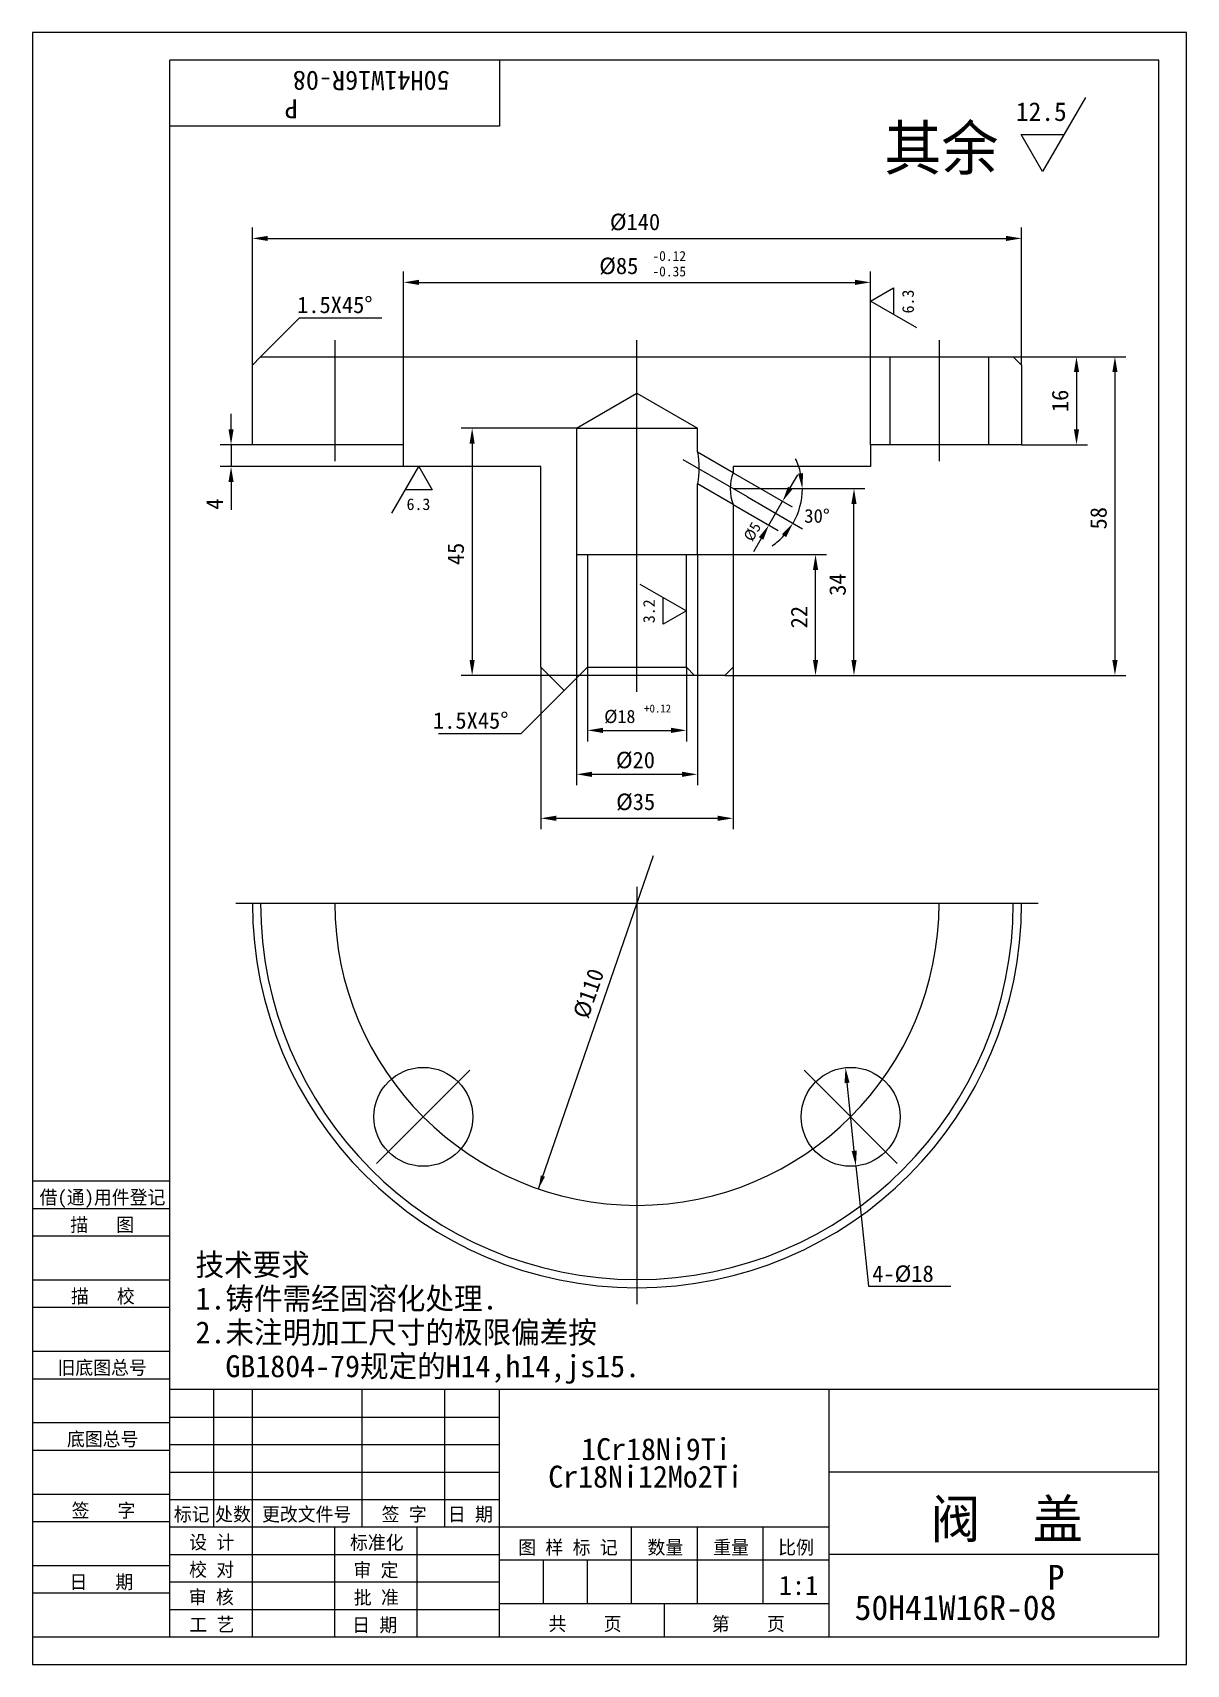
# Model space of a CAD drawing. Header units: metres. Extents: x 0 to 210, y 0 to 297.
import ezdxf

# ---------------------------------------------------------------- set-up
doc = ezdxf.new("R2010")
doc.units = ezdxf.units.M
for name, color, linetype in [('C', 6, 'Continuous'), ('D', 1, 'Continuous'), ('FL', 5, 'Continuous'), ('T', 7, 'Continuous'), ('TL', 4, 'Continuous')]:
    doc.layers.add(name, color=color, linetype=linetype)

# ---------------------------------------------------------------- blocks, each defined once
blk = doc.blocks.new('TUKUN4')
at = {"layer": 'FL'}
for p, q in [((0, 297), (0, 0)), ((210, 297), (0, 297)), ((210, 0), (210, 297)), ((0, 78), (25, 78)), ((0, 70), (25, 70)), ((0, 65), (25, 65)), ((0, 57), (25, 57)), ((0, 52), (25, 52)), ((33, 25), (33, 50)), ((40, 5), (40, 50)), ((60, 25), (60, 50)), ((75, 25), (75, 50)), ((25, 45), (85, 45)), ((0, 44), (25, 44)), ((0, 39), (25, 39)), ((25, 40), (85, 40)), ((25, 35), (85, 35)), ((0, 31), (25, 31)), ((25, 30), (85, 30)), ((0, 26), (25, 26)), ((70, 5), (70, 25)), ((0, 18), (25, 18)), ((25, 20), (85, 20)), ((25, 15), (85, 15)), ((0, 13), (25, 13)), ((25, 10), (85, 10)), ((0, 0), (210, 0))]:
    blk.add_line(p, q, dxfattribs=at)
at = {"layer": 'TL'}
for p, q in [((25, 5), (25, 292)), ((205, 292), (25, 292)), ((85, 292), (85, 280)), ((205, 5), (205, 292)), ((85, 280), (25, 280)), ((0, 88), (25, 88)), ((0, 83), (25, 83)), ((205, 50), (25, 50)), ((85, 5), (85, 50)), ((145, 5), (145, 50)), ((205, 35), (145, 35)), ((145, 25), (25, 25)), ((55, 5), (55, 25)), ((109, 11), (109, 25)), ((121, 11), (121, 25)), ((133, 11), (133, 25)), ((85, 19), (145, 19)), ((93, 11), (93, 19)), ((101, 11), (101, 19)), ((205, 20), (145, 20)), ((145, 11), (85, 11)), ((115, 5), (115, 11)), ((0, 5), (205, 5))]:
    blk.add_line(p, q, dxfattribs=at)
at = {"layer": 'T'}
for s, p in [('借(通)用件登记', (1.26, 83.76)), ('描   图', (6.86, 78.76)), ('描   校', (6.98, 65.76)), ('旧底图总号', (4.52, 52.76)), ('底图总号', (6.25, 39.76)), ('签   字', (7.1, 26.76)), ('标记', (25.71, 26.07)), ('处数', (33.22, 26.07)), ('更改文件号', (41.75, 26.07)), ('签 字', (63.53, 26.07)), ('日 期', (75.57, 26.07)), ('设 计', (28.5, 20.99)), ('标准化', (57.77, 20.93)), ('图 样 标 记', (88.4, 20.04)), ('数量', (111.92, 20.04)), ('重量', (123.88, 20.04)), ('比例', (135.7, 20.04)), ('校 对', (28.48, 15.99)), ('审 定', (58.39, 15.93)), ('日   期', (6.72, 13.76)), ('审 核', (28.41, 10.99)), ('批 准', (58.46, 10.93)), ('共    页', (93.91, 6.13)), ('第    页', (123.62, 6.13)), ('工 艺', (28.52, 5.99)), ('日 期', (58.18, 5.93))]:
    blk.add_text(s, height=2.5, dxfattribs=at).set_placement(p)

msp = doc.modelspace()

# ---------------------------------------------------------------- linework, layer by layer
at = {"layer": 'C'}
for p, q in [((55, 241), (55, 219)), ((110, 177), (110, 241)), ((165, 241), (165, 219)), ((130.1, 212.5), (118.4, 219.25)), ((110, 141.55), (110, 65.55)), ((37, 138.55), (183, 138.55)), ((79.59, 108.14), (62.62, 91.17)), ((140.41, 108.14), (157.38, 91.17))]:
    msp.add_line(p, q, dxfattribs=at)
msp.add_lwpolyline([(55, 138.55, 1), (165, 138.55, 1)], format="xyb", dxfattribs=at)
at = {"layer": 'D'}
for p, q in [((191.63, 285.22), (183.83, 271.7)), ((179.92, 278.46), (187.73, 278.46)), ((183.83, 271.7), (179.92, 278.46)), ((40, 236.5), (40, 261.55)), ((180, 236.5), (180, 261.55)), ((42.8, 259.55), (177.2, 259.55)), ((67.5, 222), (67.5, 253.55)), ((152.5, 222), (152.5, 253.55)), ((70.3, 251.55), (149.7, 251.55)), ((152.5, 248.12), (156.72, 250.56)), ((156.72, 250.56), (156.72, 245.68)), ((160.95, 243.24), (152.5, 248.12)), ((41.5, 238), (48.57, 245.07)), ((48.57, 245.07), (63.57, 245.07)), ((178.5, 238), (199, 238)), ((180, 238), (192, 238)), ((190, 235.2), (190, 224.8)), ((197, 235.2), (197, 182.8)), ((36.12, 224.8), (36.12, 227.6)), ((99, 225), (78, 225)), ((40, 222), (34.12, 222)), ((36.12, 222), (36.12, 218)), ((80, 222.2), (80, 182.8)), ((180, 222), (192, 222)), ((67.5, 218), (34.12, 218)), ((65.41, 209.55), (70.29, 218)), ((70.29, 218), (72.73, 213.78)), ((127.5, 216.89), (138.23, 210.69)), ((36.12, 215.2), (36.12, 212.4)), ((127.5, 214), (151.5, 214)), ((137.9, 214.12), (139.3, 216.54)), ((36.12, 212.4), (36.12, 210.17)), ((72.73, 213.78), (67.85, 213.78)), ((127.5, 211.11), (135.73, 206.36)), ((130.1, 212.5), (140.14, 206.7)), ((134, 207.36), (136.5, 211.69)), ((149.5, 182.8), (149.5, 211.2)), ((132.6, 204.94), (131.2, 202.51)), ((99, 202), (99, 160)), ((121, 202), (144.5, 202)), ((121, 202), (121, 160)), ((142.5, 182.8), (142.5, 199.2)), ((110.55, 196.63), (119, 191.75)), ((114.78, 189.31), (114.78, 194.19)), ((119, 191.75), (114.78, 189.31)), ((92.5, 181.5), (92.5, 152)), ((101, 181.5), (101, 168)), ((119, 181.5), (119, 168)), ((127.5, 181.5), (127.5, 152)), ((94, 180), (78, 180)), ((99.5, 180), (88.89, 169.39)), ((94, 180), (96.75, 177.25)), ((126, 180), (199, 180)), ((127.5, 180), (151.5, 180)), ((127.5, 180), (144.5, 180)), ((88.89, 169.39), (73.89, 169.39)), ((103.8, 170), (116.2, 170)), ((101.8, 162), (118.2, 162)), ((95.3, 154), (124.7, 154)), ((92.07, 86.55), (112.99, 147.21)), ((149.54, 93.49), (148.24, 105.82)), ((149.84, 90.71), (150.42, 85.14)), ((150.42, 85.14), (152.14, 68.85)), ((152.14, 68.85), (167.14, 68.85))]:
    msp.add_line(p, q, dxfattribs=at)
for start, end in [(12.76, 25.52), (330, 0), (304.48, 317.24)]:
    msp.add_arc((127.5, 214), 12.6, start, end, dxfattribs=at)
for points in [[(42.8, 260.01), (42.8, 259.08), (40, 259.55)], [(177.2, 260.01), (177.2, 259.08), (180, 259.55)], [(70.3, 252.01), (70.3, 251.08), (67.5, 251.55)], [(149.7, 252.01), (149.7, 251.08), (152.5, 251.55)], [(189.53, 235.2), (190.47, 235.2), (190, 238)], [(196.53, 235.2), (197.47, 235.2), (197, 238)], [(35.65, 224.8), (36.58, 224.8), (36.12, 222)], [(79.53, 222.2), (80.46, 222.2), (80, 225)], [(189.53, 224.8), (190.47, 224.8), (190, 222)], [(35.65, 215.2), (36.58, 215.2), (36.12, 218)], [(140.25, 216.83), (139.33, 216.73), (140.1, 214)], [(137.49, 214.35), (138.3, 213.88), (136.5, 211.69)], [(149.03, 211.2), (149.97, 211.2), (149.5, 214)], [(132.19, 205.17), (133, 204.7), (134, 207.36)], [(136.38, 205.72), (137.13, 205.17), (138.41, 207.7)], [(142.03, 199.2), (142.97, 199.2), (142.5, 202)], [(79.53, 182.8), (80.46, 182.8), (80, 180)], [(142.03, 182.8), (142.97, 182.8), (142.5, 180)], [(149.03, 182.8), (149.97, 182.8), (149.5, 180)], [(196.53, 182.8), (197.47, 182.8), (197, 180)], [(103.8, 170.47), (103.8, 169.53), (101, 170)], [(116.2, 170.47), (116.2, 169.53), (119, 170)], [(101.8, 162.47), (101.8, 161.53), (99, 162)], [(118.2, 162.47), (118.2, 161.53), (121, 162)], [(95.3, 154.47), (95.3, 153.53), (92.5, 154)], [(124.7, 154.47), (124.7, 153.53), (127.5, 154)], [(147.78, 105.77), (148.7, 105.87), (147.95, 108.61)], [(149.08, 93.44), (150.01, 93.54), (149.84, 90.71)], [(92.51, 89.01), (92.07, 86.55), (93.25, 88.76)]]:
    msp.add_solid(points, dxfattribs=at)
at = {"layer": 'TL'}
for p, q in [((156, 238), (174, 238)), ((156, 238), (156, 222)), ((174, 238), (174, 222)), ((99, 225), (110, 231.35)), ((110, 231.35), (121, 225)), ((99, 225), (121, 225)), ((127.5, 216.89), (121, 220.64)), ((174, 222), (156, 222)), ((127.5, 211.11), (121, 214.87)), ((101, 202), (119, 202)), ((101, 181.5), (119, 181.5)), ((120.5, 180), (99.5, 180))]:
    msp.add_line(p, q, dxfattribs=at)
for points in [[(99, 225), (99, 202), (101, 202), (101, 181.5), (99.5, 180), (94, 180), (92.5, 181.5), (92.5, 218), (67.5, 218), (67.5, 222), (40, 222), (40, 236.5), (41.5, 238), (156, 238)], [(174, 238), (178.5, 238), (180, 236.5)], [(180, 236.5), (180, 222), (174, 222)], [(121, 220.64), (121, 225)], [(156, 222), (152.5, 222), (152.5, 218), (127.5, 218), (127.5, 216.89)], [(127.5, 211.11), (127.5, 181.5), (126, 180), (120.5, 180), (119, 181.5), (119, 202), (121, 202), (121, 214.87)]]:
    msp.add_lwpolyline(points, dxfattribs=at)
for points in [[(121, 220.64, -0.1), (121, 214.87, -0.1)], [(127.5, 216.89, 0.18), (127.5, 211.11, 0.18)], [(40, 138.55, 1), (180, 138.55, 1)], [(41.5, 138.55, 1), (178.5, 138.55, 1)]]:
    msp.add_lwpolyline(points, format="xyb", dxfattribs=at)
for centre in [(71.11, 99.66), (148.89, 99.66)]:
    msp.add_circle(centre, 9, dxfattribs=at)

# ---------------------------------------------------------------- block references
at = {"layer": 'D'}
msp.add_blockref('TUKUN4', (0, 0), dxfattribs=at)

# ---------------------------------------------------------------- texts
for s, height, rotation, p in [('50H41W16R-08', 3.5, 180, (75.92, 290)), ('      P', 3.5, 180, (62.54, 284.89)), ('6.3', 2.12, 90, (160.39, 245.89)), ('16', 3, 90, (188.5, 227.93)), ('4', 3, 90, (34.62, 210.17)), ('%%C5', 2, 60, (130.99, 204.21)), ('58', 3, 90, (195.5, 206.57)), ('45', 3, 90, (78.5, 200.07)), ('34', 3, 90, (148, 194.5)), ('3.2', 2.12, 90, (113.24, 189.52)), ('22', 3, 90, (141, 188.57)), ('%%C110', 3, 70.98, (101.09, 117.32))]:
    msp.add_text(s, height=height, rotation=rotation, dxfattribs=at).set_placement(p)
for s, height, p in [('12.5', 3.4, (178.97, 280.92)), ('其余', 8, (155, 272)), ('%%C140', 3, (105.07, 261.05)), ('%%C85', 3, (103.14, 253.05)), ('-0.12', 1.8, (112.81, 255.45)), ('-0.35', 1.8, (112.81, 252.63)), ('1.5X45%%D', 3, (48.13, 245.95)), ('6.3', 2.12, (68.06, 210.11)), ('30%%D', 2.5, (140.44, 207.79)), ('1.5X45%%D', 3, (72.87, 170.3)), ('%%C18', 2.4, (104.03, 171.34)), ('+0.12', 1.44, (111.31, 173.26)), ('%%C20', 3, (106.17, 163.11)), ('%%C35', 3, (106.21, 155.5)), ('技术要求', 4, (29.65, 70.75)), ('4-%%C18', 3, (152.82, 69.62)), ('1.铸件需经固溶化处理.', 4, (29.65, 64.59)), ('2.未注明加工尺寸的极限偏差按', 4, (29.65, 58.43)), ('  GB1804-79规定的H14,h14,js15.', 4, (29.65, 52.27)), ('1Cr18Ni9Ti', 4, (99.85, 37.17)), ('Cr18Ni12Mo2Ti', 4, (93.85, 32.17)), ('阀  盖', 7, (163.44, 22.97)), ('     P', 4.5, (169.44, 13.6)), ('1:1', 3.5, (135.83, 12.64)), ('50H41W16R-08', 4.5, (149.62, 8.08))]:
    msp.add_text(s, height=height, dxfattribs=at).set_placement(p)

doc.saveas('drawing.dxf')
